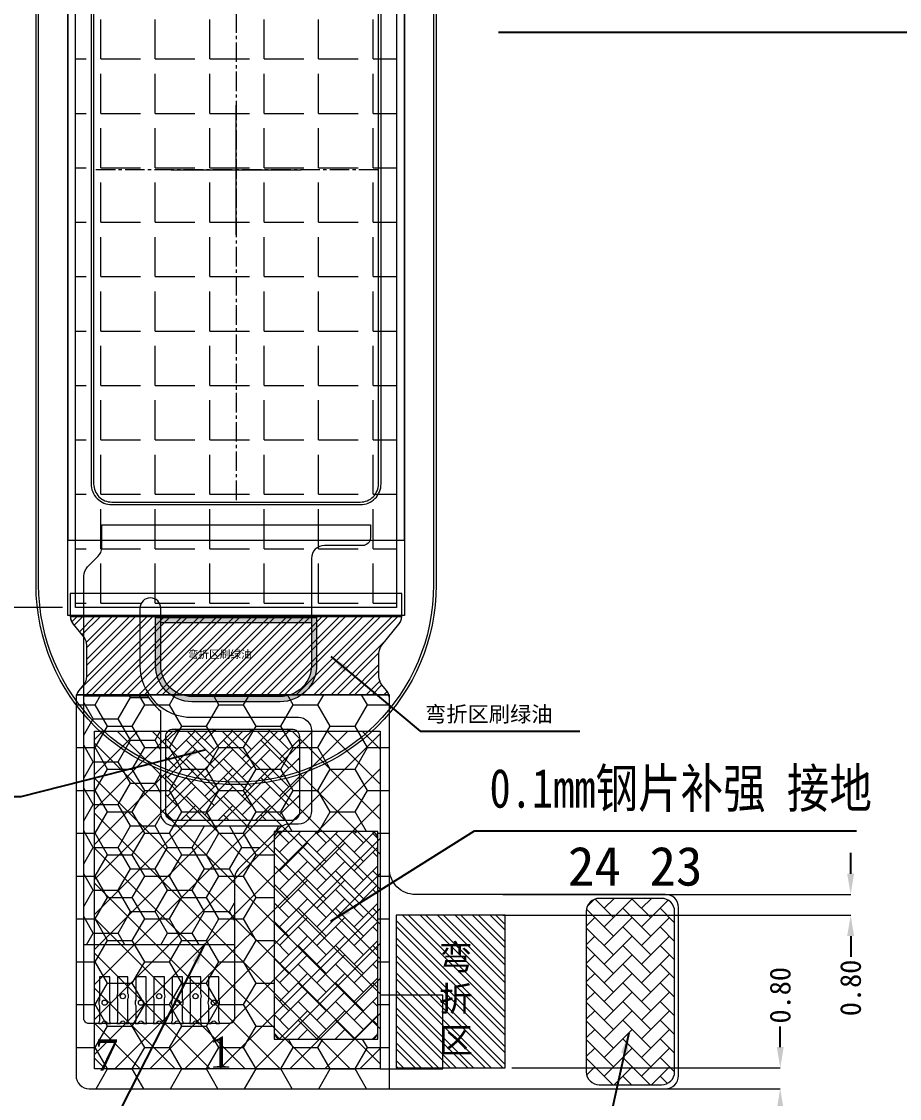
# Model space of a CAD drawing. Header units: millimetres. Extents: x 1403 to 2179, y 158 to 345.
# Drawn here: x 2094.54 to 2128.33, y 261.72 to 303.2 of the extents above; entities that cross this region are included whole.
import ezdxf
from ezdxf.lldxf.tags import DXFTag

# ---------------------------------------------------------------- set-up
doc = ezdxf.new("R2010")
doc.units = ezdxf.units.MM
doc.linetypes.add('CENTER2', pattern=[1.125, 0.75, -0.125, 0.125, -0.125])
doc.layers.get('0').update_dxf_attribs({"lineweight": 5})
doc.layers.get('Defpoints').update_dxf_attribs({"lineweight": 5})
for name, color, linetype, lineweight in [('DIM', 3, 'Continuous', 5), ('EMI', 5, 'Continuous', 5), ('FPC', 50, 'Continuous', 5), ('lens', 6, 'Continuous', 13), ('MFPC', 50, 'Continuous', 5), ('TAPE-Form', 32, 'Continuous', 5), ('TFPC', 50, 'Continuous', 5)]:
    doc.layers.add(name, color=color, linetype=linetype, lineweight=lineweight)
doc.layers.add('LCD', color=4, linetype='Continuous')
doc.layers.add('TPFPC', color=40, linetype='Continuous')
doc.styles.add('RD', font='ROMAND.shx', dxfattribs={"width": 0.8})
doc.styles.get("Standard").update_dxf_attribs({"font": 'txt', "bigfont": 'gbcbig.shx'})
doc.styles.add('宋体', font='')
doc.styles.add('黑体', font='simhei.ttf')
doc.styles.get('宋体').set_extended_font_data('SimSun')
tags = doc.linetypes.add('CENTER', pattern=[0.6, 0.375, -0.075, 0.075, -0.075]).pattern_tags.tags
tags[10:11] = [DXFTag(74, 4), DXFTag(75, 0), DXFTag(340, '0'), DXFTag(46, 1.0), DXFTag(50, 0.0), DXFTag(44, 0.0), DXFTag(45, 0.0)]
tags[8:9] = [DXFTag(74, 4), DXFTag(75, 0), DXFTag(340, '0'), DXFTag(46, 1.0), DXFTag(50, 0.0), DXFTag(44, 0.0), DXFTag(45, 0.0)]
tags[6:7] = [DXFTag(74, 4), DXFTag(75, 0), DXFTag(340, '0'), DXFTag(46, 1.0), DXFTag(50, 0.0), DXFTag(44, 0.0), DXFTag(45, 0.0)]
tags[4:5] = [DXFTag(74, 4), DXFTag(75, 0), DXFTag(340, '0'), DXFTag(46, 1.0), DXFTag(50, 0.0), DXFTag(44, 0.0), DXFTag(45, 0.0)]
doc.dimstyles.new('DIM', dxfattribs={"dimtxt": 0.8, "dimasz": 0.8, "dimexe": 0, "dimexo": 0.5, "dimgap": 0.11, "dimtad": 0, "dimzin": 1, "dimdsep": 46, "dimtxsty": '宋体', "dimcen": 0, "dimclrd": 256, "dimclre": 256, "dimclrt": 256, "dimadec": 0, "dimazin": 0, "dimtm": 1e-09, "dimtfac": 1, "dimtofl": 0, "dimtmove": 0, "dimatfit": 3, "dimfxl": 1, "dimlwe": -1, "dimarcsym": 0})
pattern_1 = [(45, (167.6119, 4.66793), (7e-17, 0.71842049), [1.524, -0.508]), (135, (167.9711, 5.02714), (7e-17, 0.71842049), [1.524, -0.508])]

# ---------------------------------------------------------------- blocks, each defined once
blk = doc.blocks.new('R110A4K-001-PNL-V01-C')
at = {"color": 1, "linetype": 'CENTER2', "lineweight": 5}
for p, q in [((302.636, 293.726), (302.636, 268.148)), ((308.117, 280.937), (297.155, 280.937))]:
    blk.add_line(p, q, dxfattribs=at)
at = {"layer": 'LCD', "color": 6, "lineweight": 5}
blk.add_lwpolyline([(309.116, 294.724), (296.156, 294.724), (296.156, 266.674), (309.116, 266.674)], close=True, dxfattribs=at)
at = {"layer": 'LCD', "color": 2, "lineweight": 5}
blk.add_lwpolyline([(309.116, 263.784), (296.156, 263.784), (296.156, 294.724), (309.116, 294.724)], close=True, dxfattribs=at)
at = {"layer": 'LCD', "color": 1, "lineweight": 5}
blk.add_lwpolyline([(307.417, 268.148, 0.414214), (308.117, 268.848), (308.117, 293.026, 0.414214), (307.417, 293.726), (297.855, 293.726, 0.414214), (297.155, 293.026), (297.155, 268.848, 0.414214), (297.855, 268.148)], format="xyb", close=True, dxfattribs=at)
blk = doc.blocks.new('R110A4K-001-POL-V01-C')
at = {"layer": 'DIM', "lineweight": 5}
blk.add_blockref('R110A4K-001-PNL-V01-C', (184.454, 0), dxfattribs=at)
blk = doc.blocks.new('R110A4K-001-FOAM-V01-A')
at = {"layer": 'TAPE-Form', "lineweight": 5}
h = blk.add_hatch(dxfattribs=at)
h.set_pattern_fill('ANGLE', color=256, scale=0.3, style=0)
h.set_pattern_definition([(0, (0, 0), (0, 2.0955), [1.524, -0.5715]), (90, (0, 0), (-2.0955, 1e-16), [1.524, -0.5715])])
h.paths.add_polyline_path([(620.911, 262.172), (610.108, 262.172), (610.108, 292.512), (622.468, 292.512), (622.468, 262.172)])
at = {"layer": 'DIM', "color": 1, "linetype": 'CENTER', "lineweight": 5}
for p, q in [((616.288, 276.525), (616.288, 281.525)), ((613.788, 279.025), (618.788, 279.025))]:
    blk.add_line(p, q, dxfattribs=at)
at = {"layer": 'TAPE-Form', "lineweight": 5}
blk.add_lwpolyline([(620.911, 262.172), (610.108, 262.172), (610.108, 292.512), (622.468, 292.512), (622.468, 262.172)], close=True, dxfattribs=at)
blk = doc.blocks.new('*D121')
at = {"layer": 'Defpoints', "color": 0, "lineweight": 5, "transparency": 16777216}
for p in [(2096.621, 310.965), (2092.48, 280.625), (2096.621, 280.625)]:
    blk.add_point(p, dxfattribs=at)
at = {"layer": 'DIM', "transparency": 16777216}
for p, q in [((2096.121, 310.965), (2092.48, 310.965)), ((2096.121, 280.625), (2092.48, 280.625))]:
    blk.add_line(p, q, dxfattribs=at)
at = {"layer": 'DIM', "lineweight": -2, "transparency": 16777216}
for p, q in [((2092.48, 310.165), (2092.48, 300.323)), ((2092.48, 281.425), (2092.48, 291.267))]:
    blk.add_line(p, q, dxfattribs=at)
at = {"layer": 'DIM', "lineweight": 5, "transparency": 16777216}
for points in [[(2092.346, 310.165), (2092.613, 310.165), (2092.48, 310.965)], [(2092.346, 281.425), (2092.613, 281.425), (2092.48, 280.625)]]:
    blk.add_solid(points, dxfattribs=at)
at = {"layer": 'DIM', "lineweight": 5, "transparency": 16777216, "insert": (2092.48, 295.795), "char_height": 0.8, "attachment_point": 5, "rotation": 90, "style": '宋体'}
blk.add_mtext('\\A1;30.34±0.3{\\A0;(Foam)}', dxfattribs=at)
blk = doc.blocks.new('*D125')
at = {"layer": 'Defpoints', "color": 0, "lineweight": 5, "transparency": 16777216}
for p in [(2112.917, 262.896), (2123.746, 262.896), (2112.917, 262.096)]:
    blk.add_point(p, dxfattribs=at)
at = {"layer": 'DIM', "lineweight": -2, "transparency": 16777216}
for p, q in [((2123.746, 263.696), (2123.746, 264.496)), ((2123.746, 261.296), (2123.746, 260.496))]:
    blk.add_line(p, q, dxfattribs=at)
at = {"layer": 'DIM', "transparency": 16777216}
for p, q in [((2113.417, 262.896), (2123.746, 262.896)), ((2113.417, 262.096), (2123.746, 262.096))]:
    blk.add_line(p, q, dxfattribs=at)
at = {"layer": 'DIM', "lineweight": 5, "transparency": 16777216}
for points in [[(2123.613, 263.696), (2123.879, 263.696), (2123.746, 262.896)], [(2123.613, 261.296), (2123.879, 261.296), (2123.746, 262.096)]]:
    blk.add_solid(points, dxfattribs=at)
at = {"layer": 'DIM', "lineweight": 5, "transparency": 16777216, "insert": (2123.746, 265.694), "char_height": 0.8, "attachment_point": 5, "rotation": 90, "style": '宋体'}
blk.add_mtext('0.80', dxfattribs=at)
blk = doc.blocks.new('*D126')
at = {"layer": 'Defpoints', "color": 0, "lineweight": 5, "transparency": 16777216}
for p in [(2112.569, 269.576), (2112.569, 268.776), (2126.457, 268.776)]:
    blk.add_point(p, dxfattribs=at)
at = {"layer": 'DIM', "lineweight": -2, "transparency": 16777216}
for p, q in [((2126.457, 270.376), (2126.457, 271.176)), ((2126.457, 267.976), (2126.457, 267.176))]:
    blk.add_line(p, q, dxfattribs=at)
at = {"layer": 'DIM', "transparency": 16777216}
for p, q in [((2113.069, 269.576), (2126.457, 269.576)), ((2113.069, 268.776), (2126.457, 268.776))]:
    blk.add_line(p, q, dxfattribs=at)
at = {"layer": 'DIM', "lineweight": 5, "transparency": 16777216}
for points in [[(2126.323, 270.376), (2126.59, 270.376), (2126.457, 269.576)], [(2126.323, 267.976), (2126.59, 267.976), (2126.457, 268.776)]]:
    blk.add_solid(points, dxfattribs=at)
at = {"layer": 'DIM', "lineweight": 5, "transparency": 16777216, "insert": (2126.457, 265.977), "char_height": 0.8, "attachment_point": 5, "rotation": 90, "style": '宋体'}
blk.add_mtext('0.80', dxfattribs=at)
blk = doc.blocks.new('R110A4K-001-NH5-CVL-V01-C')
at = {"lineweight": 5}
h = blk.add_hatch(color=7, dxfattribs=at)
edge = h.paths.add_edge_path()
edge.add_line((1749.839, 271.003), (1746.439, 271.003))
edge.add_arc((1746.439, 272.403), 1.4, 180, 270, ccw=False)
edge.add_line((1745.039, 272.403), (1745.039, 274.251))
edge.add_line((1745.039, 274.251), (1751.239, 274.251))
edge.add_line((1751.239, 274.251), (1751.239, 272.403))
edge.add_arc((1749.839, 272.403), 1.4, 270, 360, ccw=False)
edge = h.paths.add_edge_path(flags=16)
edge.add_line((1745.239, 272.403), (1745.239, 274.051))
edge.add_line((1745.239, 274.051), (1751.039, 274.051))
edge.add_line((1751.039, 274.051), (1751.039, 272.403))
edge.add_arc((1749.839, 272.403), 1.2, 270, 360, ccw=False)
edge.add_line((1749.839, 271.203), (1746.439, 271.203))
edge.add_arc((1746.439, 272.403), 1.2, 180, 270, ccw=False)
at = {"color": 7, "lineweight": 5}
for points in [[(1749.839, 271.003), (1746.439, 271.003, -0.414214), (1745.039, 272.403), (1745.039, 274.251), (1751.239, 274.251), (1751.239, 272.403, -0.414214)], [(1745.239, 272.403), (1745.239, 274.051), (1751.039, 274.051), (1751.039, 272.403, -0.414214), (1749.839, 271.203), (1746.439, 271.203, -0.414214)]]:
    blk.add_lwpolyline(points, format="xyb", close=True, dxfattribs=at)
at = {"layer": 'lens', "linetype": 'Continuous'}
for points in [[(1740.44, 275.509), (1740.44, 304.783, -0.414214), (1742.44, 306.783), (1753.84, 306.783, -0.414214), (1755.84, 304.783), (1755.84, 275.509, -1)], [(1740.54, 275.509), (1740.54, 304.783, -0.414214), (1742.44, 306.683), (1753.84, 306.683, -0.414214), (1755.74, 304.783), (1755.74, 275.509, -1)], [(1752.92, 278.593, 0.414214), (1753.72, 279.393), (1753.72, 303.571, 0.414214), (1752.92, 304.371), (1743.358, 304.371, 0.414214), (1742.558, 303.571), (1742.558, 279.393, 0.414214), (1743.358, 278.593)]]:
    blk.add_lwpolyline(points, format="xyb", close=True, dxfattribs=at)
at = {"layer": 'lens', "color": 1, "linetype": 'CENTER', "lineweight": 5}
for points in [[(1748.139, 288.982), (1748.139, 293.982)], [(1745.639, 291.482), (1750.639, 291.482)]]:
    blk.add_lwpolyline(points, dxfattribs=at)
at = {"layer": 'lens', "color": 7, "linetype": 'Continuous', "insert": (1741.851, 306.207), "char_height": 0.84896, "width": 17.34052, "attachment_point": 1, "rotation": 0.1439, "style": '宋体'}
blk.add_mtext('{\\fSimHei|b0|i0|c134|p49;   \\fSimSun|b0|i0|c134|p2;\\H0.7067x;R110A001 NH5  XXXX-XXX}\\P{\\fSimHei|b0|i0|c134|p49;   }', dxfattribs=at)

msp = doc.modelspace()

# ---------------------------------------------------------------- hatches: boundary and pattern name
at = {"lineweight": 5}
h = msp.add_hatch(dxfattribs=at)
h.set_pattern_fill('ANSI32', color=3, scale=0.05)
h.set_pattern_definition([(45, (194.58326, 61.30806), (-0.3367596, 0.3367596), []), (45, (194.80776, 61.30806), (-0.3367596, 0.3367596), [])])
edge = h.paths.add_edge_path()
edge.add_line((2096.532, 279.988), (2096.929, 279.496))
edge.add_arc((2096.54, 279.182), 0.5, 0, 38.9575, ccw=False)
edge.add_line((2097.04, 279.182), (2097.04, 277.968))
edge.add_arc((2096.54, 277.968), 0.5, 321.0425, 360, ccw=False)
edge.add_line((2096.929, 277.654), (2096.752, 277.434))
edge.add_arc((2097.14, 277.12), 0.5, 141.0425, 162.7565)
edge.add_line((2096.663, 277.268), (2108.679, 277.268))
edge.add_arc((2108.201, 277.12), 0.5, 17.2435, 38.9575)
edge.add_line((2108.59, 277.434), (2108.412, 277.654))
edge.add_arc((2108.801, 277.968), 0.5, 180, 218.9575, ccw=False)
edge.add_line((2108.301, 277.968), (2108.301, 278.86))
edge.add_arc((2108.801, 278.86), 0.5, 141.0425, 180, ccw=False)
edge.add_line((2108.412, 279.174), (2109.07, 279.988))
edge.add_arc((2108.681, 280.302), 0.5, 321.0425, 356.0923)
edge.add_line((2109.18, 280.268), (2096.422, 280.268))
edge.add_arc((2096.921, 280.302), 0.5, 183.92, 218.7009)
edge.add_arc((2096.14, 279.677), 0.5, 37.9494, 38.7009, ccw=False)
h = msp.add_hatch(dxfattribs=at)
h.set_pattern_fill('ANSI37', color=6, scale=0.3)
h.set_pattern_definition([(45, (194.5833, 0), (-0.6735192, 0.6735192), []), (135, (194.5833, 0), (-0.6735192, -0.6735192), [])])
h.paths.add_polyline_path([(2097.347, 262.864), (2097.347, 275.865), (2108.349, 275.865), (2108.349, 262.864)])
h = msp.add_hatch(dxfattribs=at)
h.set_pattern_fill('ANSI32', color=251, scale=0.05)
h.set_pattern_definition([(135, (3974.4941, 4.66793), (0.3367596, 0.3367596), []), (135, (3974.2696, 4.66793), (0.3367596, 0.3367596), [])])
h.paths.add_polyline_path([(2108.961, 262.896), (2113.156, 262.896), (2113.156, 268.776), (2108.961, 268.776)])
h.paths.add_polyline_path([(2110.364, 268.366), (2112.088, 268.366), (2112.088, 263.174), (2110.364, 263.174)], flags=24)
at = {"layer": 'EMI', "lineweight": 5}
h = msp.add_hatch(dxfattribs=at)
h.set_pattern_fill('HONEY', color=256, scale=0.3)
h.set_pattern_definition([(0, (167.6119, 4.6679), (1.42875, 0.824889), [0.9525, -1.905]), (120, (167.6119, 4.6679), (-1.42874983, 0.8248893), [0.9525, -1.905]), (60, (167.6119, 4.6679), (1.7e-07, 1.6497783), [-1.905, 0.9525])])
edge = h.paths.add_edge_path()
edge.add_arc((2097.14, 262.596), 0.5, 180, 270)
edge.add_line((2097.14, 262.096), (2108.701, 262.096))
edge.add_line((2108.701, 262.096), (2108.701, 277.268))
edge.add_line((2108.701, 277.268), (2096.64, 277.268))
edge.add_line((2096.64, 277.268), (2096.64, 262.596))
h.paths.add_polyline_path([(2108.262, 272.003), (2104.262, 272.003), (2104.262, 264.003), (2108.262, 264.003)], flags=16)
h = msp.add_hatch(dxfattribs=at)
h.set_pattern_fill('HONEY', color=256, scale=0.3)
h.set_pattern_definition([(0, (249.9304, 6e-14), (1.42875, 0.8248892), [0.9525, -1.905]), (120, (249.9304, 6e-14), (-1.42875, 0.8248892), [0.9525, -1.905]), (60, (249.9304, 6e-14), (3e-09, 1.6497784), [-1.905, 0.9525])])
h.paths.add_polyline_path([(2096.94, 277.226), (2099.391, 277.226, 0.068899), (2099.893, 276.644), (2099.893, 272.725, 0.414214), (2100.393, 272.225), (2104.592, 272.225, 0.06796), (2104.484, 272.143), (2102.887, 270.546, 0.198912), (2102.74, 270.193), (2102.74, 267.633), (2096.94, 267.633)])
at = {"layer": 'FPC', "lineweight": 5}
h = msp.add_hatch(dxfattribs=at)
h.set_pattern_fill('AR-HBONE', color=4, scale=0.005)
h.set_pattern_definition(pattern_1)
edge = h.paths.add_edge_path()
edge.add_line((2105.241, 275.648), (2105.241, 272.725))
edge.add_arc((2104.941, 272.725), 0.3, 270, 360, ccw=False)
edge.add_line((2104.941, 272.425), (2100.393, 272.425))
edge.add_arc((2100.393, 272.725), 0.3, 180, 270, ccw=False)
edge.add_line((2100.093, 272.725), (2100.093, 275.648))
edge.add_arc((2100.393, 275.648), 0.3, 90, 180, ccw=False)
edge.add_line((2100.393, 275.948), (2104.941, 275.948))
edge.add_arc((2104.941, 275.648), 0.3, 0, 90, ccw=False)
h = msp.add_hatch(dxfattribs=at)
h.set_pattern_fill('AR-HBONE', color=4, scale=0.005)
h.set_pattern_definition(pattern_1)
edge = h.paths.add_edge_path()
edge.add_line((2107.962, 272.003), (2104.562, 272.003))
edge.add_arc((2104.562, 271.703), 0.3, 90, 180)
edge.add_line((2104.262, 271.703), (2104.262, 264.303))
edge.add_arc((2104.562, 264.303), 0.3, 180, 270)
edge.add_line((2104.562, 264.003), (2107.962, 264.003))
edge.add_arc((2107.962, 264.303), 0.3, 270, 359.9996)
edge.add_line((2108.262, 264.303), (2108.262, 271.703))
edge.add_arc((2107.962, 271.703), 0.3, 359.9996, 450)
h = msp.add_hatch(dxfattribs=at)
h.set_pattern_fill('AR-HBONE', color=4, scale=0.005)
h.set_pattern_definition([(45, (168.6119, 4.66793), (7e-17, 0.71842049), [1.524, -0.508]), (135, (168.9711, 5.02714), (7e-17, 0.71842049), [1.524, -0.508])])
edge = h.paths.add_edge_path()
edge.add_line((2116.782, 262.246), (2119.182, 262.246))
edge.add_arc((2119.182, 262.746), 0.5, 270, 360)
edge.add_line((2119.682, 262.746), (2119.682, 268.926))
edge.add_arc((2119.182, 268.926), 0.5, 0, 90)
edge.add_line((2119.182, 269.426), (2116.782, 269.426))
edge.add_arc((2116.782, 268.926), 0.5, 90, 180)
edge.add_line((2116.282, 268.926), (2116.282, 262.746))
edge.add_arc((2116.782, 262.746), 0.5, 180, 270)

# ---------------------------------------------------------------- linework, layer by layer
at = {"color": 3, "lineweight": 5}
msp.add_lwpolyline([(2096.532, 279.988), (2096.929, 279.496, -0.17164), (2097.04, 279.182), (2097.04, 277.968, -0.17164), (2096.929, 277.654), (2096.752, 277.434, 0.09503), (2096.663, 277.268), (2108.679, 277.268, 0.09503), (2108.59, 277.434), (2108.412, 277.654, -0.17164), (2108.301, 277.968), (2108.301, 278.86, -0.17164), (2108.412, 279.174), (2109.07, 279.988, 0.154137), (2109.18, 280.268), (2096.422, 280.268, 0.152936), (2096.531, 279.989, -0.003279), (2096.535, 279.984)], format="xyb", dxfattribs=at)
at = {"color": 6, "lineweight": 5}
for points in [[(2097.347, 262.864), (2097.347, 275.865), (2108.349, 275.865), (2108.349, 262.864)], [(2108.349, 262.864), (2110.759, 262.864), (2110.759, 265.696), (2108.349, 265.696)]]:
    msp.add_lwpolyline(points, close=True, dxfattribs=at)
at = {"color": 251, "lineweight": 5}
msp.add_lwpolyline([(2108.961, 262.896), (2113.156, 262.896), (2113.156, 268.776), (2108.961, 268.776)], close=True, dxfattribs=at)
at = {"layer": 'EMI', "lineweight": 5}
for p, q in [((2096.94, 267.633), (2096.94, 277.226)), ((2096.94, 277.226), (2099.391, 277.226)), ((2099.893, 276.644), (2099.893, 272.725)), ((2100.393, 272.225), (2104.592, 272.225)), ((2102.74, 267.633), (2096.94, 267.633))]:
    msp.add_line(p, q, dxfattribs=at)
msp.add_lwpolyline([(2096.64, 262.596, 0.414214), (2097.14, 262.096), (2108.701, 262.096), (2108.701, 277.268), (2096.64, 277.268)], format="xyb", close=True, dxfattribs=at)
msp.add_lwpolyline([(2108.262, 272.003), (2104.262, 272.003), (2104.262, 264.003), (2108.262, 264.003)], close=True, dxfattribs=at)
for centre, radius, start, end in [((2101.74, 278.748), 2.8, 212.9387, 228.7044), ((2100.393, 272.725), 0.5, 180, 270)]:
    msp.add_arc(centre, radius, start, end, dxfattribs=at)
at = {"layer": 'FPC', "color": 4, "lineweight": 5}
for points in [[(2105.241, 275.648), (2105.241, 272.725, -0.414214), (2104.941, 272.425), (2100.393, 272.425, -0.414214), (2100.093, 272.725), (2100.093, 275.648, -0.414214), (2100.393, 275.948), (2104.941, 275.948, -0.414214)], [(2107.962, 272.003), (2104.562, 272.003, 0.414214), (2104.262, 271.703), (2104.262, 264.303, 0.414214), (2104.562, 264.003), (2107.962, 264.003, 0.414212), (2108.262, 264.303), (2108.262, 271.703, 0.414216)], [(2116.782, 262.246), (2119.182, 262.246, 0.414214), (2119.682, 262.746), (2119.682, 268.926, 0.414214), (2119.182, 269.426), (2116.782, 269.426, 0.414214), (2116.282, 268.926), (2116.282, 262.746, 0.414214)]]:
    msp.add_lwpolyline(points, format="xyb", close=True, dxfattribs=at)
at = {"layer": 'MFPC', "color": 1, "lineweight": 0}
msp.add_lwpolyline([(2096.532, 279.988), (2096.929, 279.496, -0.17164), (2097.04, 279.182), (2097.04, 277.968, -0.17164), (2096.929, 277.654), (2096.752, 277.434, 0.17164), (2096.64, 277.12), (2096.64, 262.596, 0.414214), (2097.14, 262.096), (2119.332, 262.096, 0.414214), (2119.832, 262.596), (2119.832, 269.076, 0.414214), (2119.332, 269.576), (2109.701, 269.576, -0.414214), (2108.701, 270.576), (2108.701, 277.12, 0.17164), (2108.59, 277.434), (2108.412, 277.654, -0.17164), (2108.301, 277.968), (2108.301, 278.86, -0.17164), (2108.412, 279.174), (2109.07, 279.988, 0.17164), (2109.181, 280.302), (2109.181, 281.17), (2096.421, 281.17), (2096.421, 280.302, 0.170488), (2096.531, 279.989)], format="xyb", dxfattribs=at)
at = {"layer": 'TFPC', "lineweight": 0}
for points in [[(2104.837, 272.289, 0.198894), (2104.484, 272.143), (2102.887, 270.546, 0.198912), (2102.74, 270.193), (2102.74, 264.803, -0.414214), (2102.54, 264.603), (2097.14, 264.603, -0.414214), (2096.94, 264.803), (2096.94, 281.841, -0.199613), (2097.088, 282.196), (2097.484, 282.59, 0.199613), (2097.631, 282.944), (2097.631, 283.815), (2107.971, 283.815), (2107.971, 283.315, -0.414214), (2107.671, 283.015), (2106.201, 283.015, 0.414214), (2105.701, 282.515), (2105.701, 278.399, -0.414214), (2104.501, 277.199), (2101.101, 277.199, -0.414214), (2099.901, 278.399), (2099.901, 280.599, 1), (2099.101, 280.599), (2099.101, 278.399, 0.414214), (2101.101, 276.399), (2105.201, 276.399, -0.414214), (2105.701, 275.899), (2105.701, 272.789, -0.414193), (2105.201, 272.289)], [(2097.965, 264.603, 0.119535), (2097.94, 264.706), (2097.94, 265.305, 0.242917), (2097.94, 265.512), (2097.94, 266.403), (2097.54, 266.403), (2097.54, 265.511, 0.242154), (2097.54, 265.305), (2097.54, 264.706, 0.119535), (2097.515, 264.603), (2097.64, 264.603, -1), (2097.84, 264.603)], [(2098.665, 264.603, 0.119535), (2098.64, 264.706), (2098.64, 265.555, 0.242917), (2098.64, 265.762), (2098.64, 266.403), (2098.24, 266.403), (2098.24, 265.761, 0.242154), (2098.24, 265.555), (2098.24, 264.706, 0.119535), (2098.215, 264.603), (2098.34, 264.603, -1), (2098.54, 264.603)], [(2099.365, 264.603, 0.119535), (2099.34, 264.706), (2099.34, 265.305, 0.242917), (2099.34, 265.512), (2099.34, 266.403), (2098.94, 266.403), (2098.94, 265.511, 0.242154), (2098.94, 265.305), (2098.94, 264.706, 0.119535), (2098.915, 264.603), (2099.04, 264.603, -1), (2099.24, 264.603)], [(2100.065, 264.603, 0.119535), (2100.04, 264.706), (2100.04, 265.555, 0.242917), (2100.04, 265.762), (2100.04, 266.403), (2099.64, 266.403), (2099.64, 265.761, 0.242154), (2099.64, 265.555), (2099.64, 264.706, 0.119535), (2099.615, 264.603), (2099.74, 264.603, -1), (2099.94, 264.603)], [(2100.765, 264.603, 0.119535), (2100.74, 264.706), (2100.74, 265.305, 0.242917), (2100.74, 265.512), (2100.74, 266.403), (2100.34, 266.403), (2100.34, 265.511, 0.242154), (2100.34, 265.305), (2100.34, 264.706, 0.119535), (2100.315, 264.603), (2100.44, 264.603, -1), (2100.64, 264.603)], [(2101.465, 264.603, 0.119535), (2101.44, 264.706), (2101.44, 265.555, 0.242917), (2101.44, 265.762), (2101.44, 266.403), (2101.04, 266.403), (2101.04, 265.761, 0.242154), (2101.04, 265.555), (2101.04, 264.706, 0.119535), (2101.015, 264.603), (2101.14, 264.603, -1), (2101.34, 264.603)], [(2102.165, 264.603, 0.119535), (2102.14, 264.706), (2102.14, 265.305, 0.242917), (2102.14, 265.512), (2102.14, 266.403), (2101.74, 266.403), (2101.74, 265.511, 0.242154), (2101.74, 265.305), (2101.74, 264.706, 0.119535), (2101.715, 264.603), (2101.84, 264.603, -1), (2102.04, 264.603)]]:
    msp.add_lwpolyline(points, format="xyb", close=True, dxfattribs=at)
for centre in [(2097.741, 265.408), (2098.441, 265.658), (2099.141, 265.408), (2099.841, 265.658), (2100.541, 265.408), (2101.241, 265.658), (2101.941, 265.408)]:
    msp.add_circle(centre, 0.1, dxfattribs=at)
at = {"layer": 'TPFPC', "color": 60}
msp.add_lwpolyline([(2096.94, 264.803), (2096.94, 264.803)], close=True, dxfattribs=at)

# ---------------------------------------------------------------- block references
at = {"layer": 'DIM', "lineweight": 5}
for name, p in [('R110A4K-001-NH5-CVL-V01-C', (354.662, 5.996)), ('R110A4K-001-POL-V01-C', (1615.71, 16.541)), ('R110A4K-001-FOAM-V01-A', (1486.513, 18.453))]:
    msp.add_blockref(name, p, dxfattribs=at)

# ---------------------------------------------------------------- texts
at = {"color": 3, "lineweight": 5, "attachment_point": 3, "style": '黑体'}
for s, insert, char_height, width in [('\\pt0,2.1,3;弯折区刷绿油', (2103.399, 278.973), 0.3, 13.2474), ('\\pt0,4.2,6;弯折区刷绿油', (2114.984, 276.823), 0.6, 26.49479)]:
    msp.add_mtext(s, dxfattribs=dict(at, insert=insert, char_height=char_height, width=width))
at = {"color": 251, "lineweight": 5, "insert": (2110.604, 263.414), "char_height": 0.96, "width": 0.26096, "attachment_point": 7}
msp.add_mtext('{\\fSimSun|b0|i0|c134|p54;弯折区}', dxfattribs=at)
at = {"color": 1, "char_height": 1.2, "width": 0.18886, "attachment_point": 7}
for s, insert in [('{\\fTimes New Roman|b0|i0|c0|p18;7}', (2097.368, 262.792)), ('{\\fTimes New Roman|b0|i0|c0|p18;1}', (2101.748, 262.9))]:
    msp.add_mtext(s, dxfattribs=dict(at, insert=insert))
at = {"layer": 'DIM', "lineweight": 5, "insert": (2127.275, 274.419), "char_height": 1.5, "width": 16.20215, "attachment_point": 3, "style": 'RD'}
msp.add_mtext('{\\fSimSun|b0|i0|c134|p2;0.1mm钢片补强 接地}', dxfattribs=at)
at = {"layer": 'DIM', "color": 1, "char_height": 1.5, "width": 16.15041, "attachment_point": 1, "line_spacing_factor": 0.9, "style": '宋体'}
for s, insert in [('\\A1;24', (2115.574, 271.417)), ('\\A1;23', (2118.713, 271.417))]:
    msp.add_mtext(s, dxfattribs=dict(at, insert=insert))

# ---------------------------------------------------------------- dimensions: what is measured, and where the dimension line sits
at = {"layer": 'DIM', "lineweight": 5}
dim = msp.add_linear_dim(base=(2092.48, 280.625), p1=(2096.621, 310.965), p2=(2096.621, 280.625), angle=90, text='<>{\\A0;(Foam)}', dimstyle='DIM', override={"dimgap": 0.11, "dimtol": 1, "dimlim": 0, "dimtp": 0.3, "dimtm": 0.3, "dimtfac": 1, "dimtdec": 3, "dimtolj": 1}, dxfattribs=at)
dim.commit()
dim.dimension.update_dxf_attribs({"geometry": '*D121', "text_midpoint": (2092.48, 295.795)})
for base, p1, p2, picture, middle in [((2126.457, 268.776), (2112.569, 269.576), (2112.569, 268.776), '*D126', (2126.457, 265.977)), ((2123.746, 262.896), (2112.917, 262.096), (2112.917, 262.896), '*D125', (2123.746, 265.694))]:
    dim = msp.add_linear_dim(base=base, p1=p1, p2=p2, angle=90, dimstyle='DIM', override={"dimfxl": 0.5}, dxfattribs=at)
    dim.commit()
    dim.dimension.update_dxf_attribs({"geometry": picture, "text_midpoint": middle})

# ---------------------------------------------------------------- leaders
for points, override in [([(2140.029, 299.42), (2132.004, 302.775), (2112.902, 302.775)], {"dimgap": 0.11, "dimtad": 0, "dimfxl": 0.5}), ([(2106.447, 278.737), (2109.887, 275.871), (2116.035, 275.871)], {"dimgap": 0.11, "dimtad": 0, "dimfxl": 0.5}), ([(2101.633, 275.151), (2094.51, 273.332), (2078.506, 273.332)], {"dimgap": 0.11, "dimtad": 0, "dimfxl": 0.5}), ([(2106.447, 268.545), (2111.976, 272.021), (2126.682, 272.021)], {"dimgap": 0.11, "dimtad": 0, "dimfxl": 0.5}), ([(2101.598, 267.671), (2096.382, 257.448), (2074.75, 257.448)], {"dimgap": 0.11, "dimtad": 0}), ([(2117.919, 264.234), (2116.158, 256.213), (2100.389, 256.213)], {"dimgap": 0.11, "dimtad": 0, "dimfxl": 0.5})]:
    msp.add_leader(points, dimstyle='DIM', override=override, dxfattribs=at)

doc.saveas('drawing.dxf')
